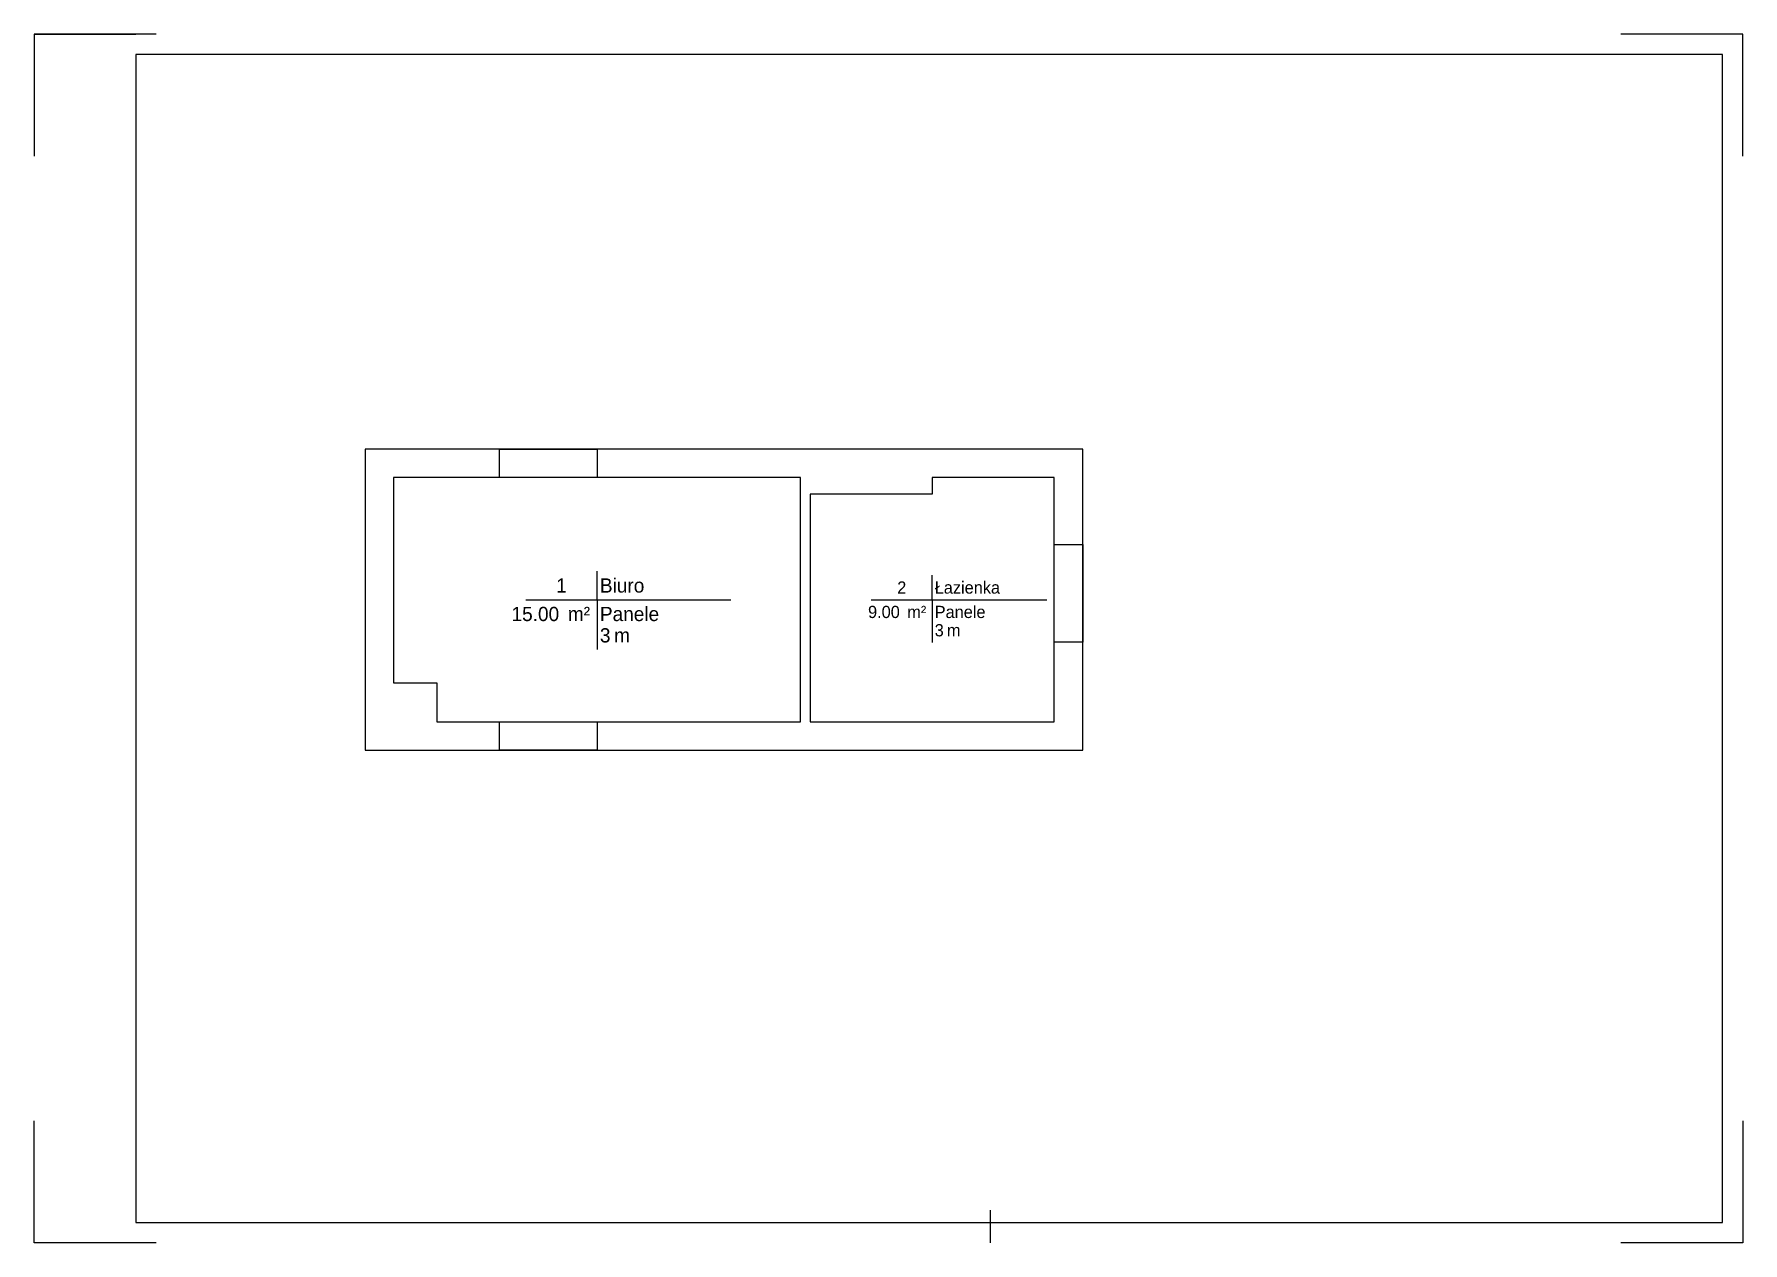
# Paper-space layout 'A3' of a CAD drawing. Header units: centimetres, sheet in millimetres. Extents: x -4 to 416, y -4 to 293.
# The model-space entities are those that its viewports show. They can reach past a viewport. Long polylines and large blocks are cut down to what shows.
import ezdxf
from ezdxf.enums import TextEntityAlignment as Align

# ---------------------------------------------------------------- set-up
doc = ezdxf.new("R2010")
doc.units = ezdxf.units.CM
doc.layers.add('2DA_POMIESZCZENIA', color=7, linetype='Continuous', lineweight=25)
doc.layers.add('_rzutnie', color=200, linetype='Continuous', plot=False)
for name, color, linetype in [('OBRYS_ZEWN', 11, 'Continuous'), ('OKNO_H150cm_Ho90cm', 173, 'Continuous'), ('OKNO_H250cm_Ho10cm', 213, 'Continuous'), ('ROOM', 131, 'Continuous')]:
    doc.layers.add(name, color=color, linetype=linetype)
doc.styles.add('CP_ISOTXT', font='cp_isocp.shx')

# ---------------------------------------------------------------- blocks, each defined once
blk = doc.blocks.new('*U28')
for p, q in [((0, 297), (25, 297)), ((235, 8), (235, 0))]:
    blk.add_line(p, q)
blk.add_lwpolyline([(25, 5), (415, 5), (415, 292), (25, 292)], close=True)
at = {"layer": '_rzutnie'}
for points in [[(30, 297), (0, 297), (0, 267)], [(420, 267), (420, 297), (390, 297)], [(30, 0), (0, 0), (0, 30)], [(420, 30), (420, 0), (390, 0)]]:
    blk.add_lwpolyline(points, dxfattribs=at)
blk = doc.blocks.new('2da_pok06c_zs1fkav')
for p, q in [((0, 0), (0, 2)), ((-5, 0), (9.4, 0)), ((0, 0), (0, -2)), ((0, -2), (0, -3.5))]:
    blk.add_line(p, q)
at = {"linetype": 'ByBlock', "style": 'CP_ISOTXT'}
blk.add_attdef('NR', text='', height=1, dxfattribs=at).set_placement((-2.5, 1), align=Align.MIDDLE_CENTER)
blk.add_attdef('NAME', (0.2, 0.5), '', height=1, dxfattribs=at)
at = {"style": 'CP_ISOTXT', "flags": 1}
for tag, p in [('UNIT_AIR_IN', (-0.97, 0.4)), ('MAX_USERS', (-0.97, 0.19)), ('HEATING', (-0.95, 0.29)), ('AIR_IN', (-0.92, 0.35)), ('UNIT_HEATING', (-0.91, 0.46)), ('AIR_OUT', (-0.67, 0.35)), ('TEMP', (-0.61, 0.23)), ('UNIT_AIR_OUT', (-0.61, 0.4)), ('UNIT_MAX_USERS', (-0.58, 0.19)), ('UNIT_LUX', (-0.57, 0.43)), ('LUX', (-0.45, 0.3)), ('UNIT_TEMP', (-0.43, 0.23))]:
    blk.add_attdef(tag, p, '', height=0.025, dxfattribs=at)
at = {"linetype": 'ByBlock', "style": 'CP_ISOTXT'}
blk.add_attdef('AREA', text='', height=1, dxfattribs=at).set_placement((-2.66, -1.5), align=Align.RIGHT)
blk.add_attdef('UNIT_AREA', text='', height=1, dxfattribs=at).set_placement((-2.05, -1), align=Align.MIDDLE_LEFT)
for tag, p in [('FLOOR_MAT', (0.2, -0.5)), ('HEIGHT', (0.2, -2)), ('UNIT_HEIGHT', (1.2, -2))]:
    blk.add_attdef(tag, text='', height=1, dxfattribs=at).set_placement(p, align=Align.TOP_LEFT)

msp = doc.modelspace()

# ---------------------------------------------------------------- linework, layer by layer
at = {"layer": 'OBRYS_ZEWN'}
msp.add_lwpolyline([(165, 85), (1047, 85), (1047, 455), (165, 455)], close=True, dxfattribs=at)
at = {"layer": 'OKNO_H150cm_Ho90cm'}
for points in [[(450, 455), (450, 420), (330, 420), (330, 455)], [(450, 120), (450, 85), (330, 85), (330, 120)]]:
    msp.add_lwpolyline(points, close=True, dxfattribs=at)
at = {"layer": 'OKNO_H250cm_Ho10cm'}
msp.add_lwpolyline([(1047, 218), (1012, 218), (1012, 338), (1047, 338)], close=True, dxfattribs=at)
at = {"layer": 'ROOM'}
for points in [[(253, 168), (253, 120), (700, 120), (700, 420), (200, 420), (200, 168)], [(712, 399.9), (712, 120), (1012, 120), (1012, 420), (862, 420), (862, 399.9)]]:
    msp.add_lwpolyline(points, close=True, dxfattribs=at)

# ---------------------------------------------------------------- block references
at = {"layer": '2DA_POMIESZCZENIA'}
for p, xscale, yscale, zscale, values in [((450, 270), 17.5, 17.5, 17.5, {'FLOOR_MAT': 'Panele', 'AREA': '15.00', 'NR': '1', 'NAME': 'Biuro', 'UNIT_AREA': 'm²', 'HEIGHT': '3', 'UNIT_HEIGHT': 'm'}), ((862, 270), 15, 15, 15, {'FLOOR_MAT': 'Panele', 'AREA': '9.00', 'NR': '2', 'NAME': 'Łazienka', 'UNIT_AREA': 'm²', 'HEIGHT': '3', 'UNIT_HEIGHT': 'm'})]:
    msp.add_blockref('2da_pok06c_zs1fkav', p, dxfattribs=dict(at, xscale=xscale, yscale=yscale, zscale=zscale)).add_auto_attribs(values)

psp = doc.layouts.new('A3')

# ---------------------------------------------------------------- block references
psp.add_blockref('*U28', (-3.7, -4.13))

# ---------------------------------------------------------------- viewports
at = {"layer": '_rzutnie'}
psp.add_viewport(center=(216.3, 144.37), size=(390, 287), view_center_point=(858.2, 222.38), view_height=1435, dxfattribs=at)

doc.saveas('drawing.dxf')
